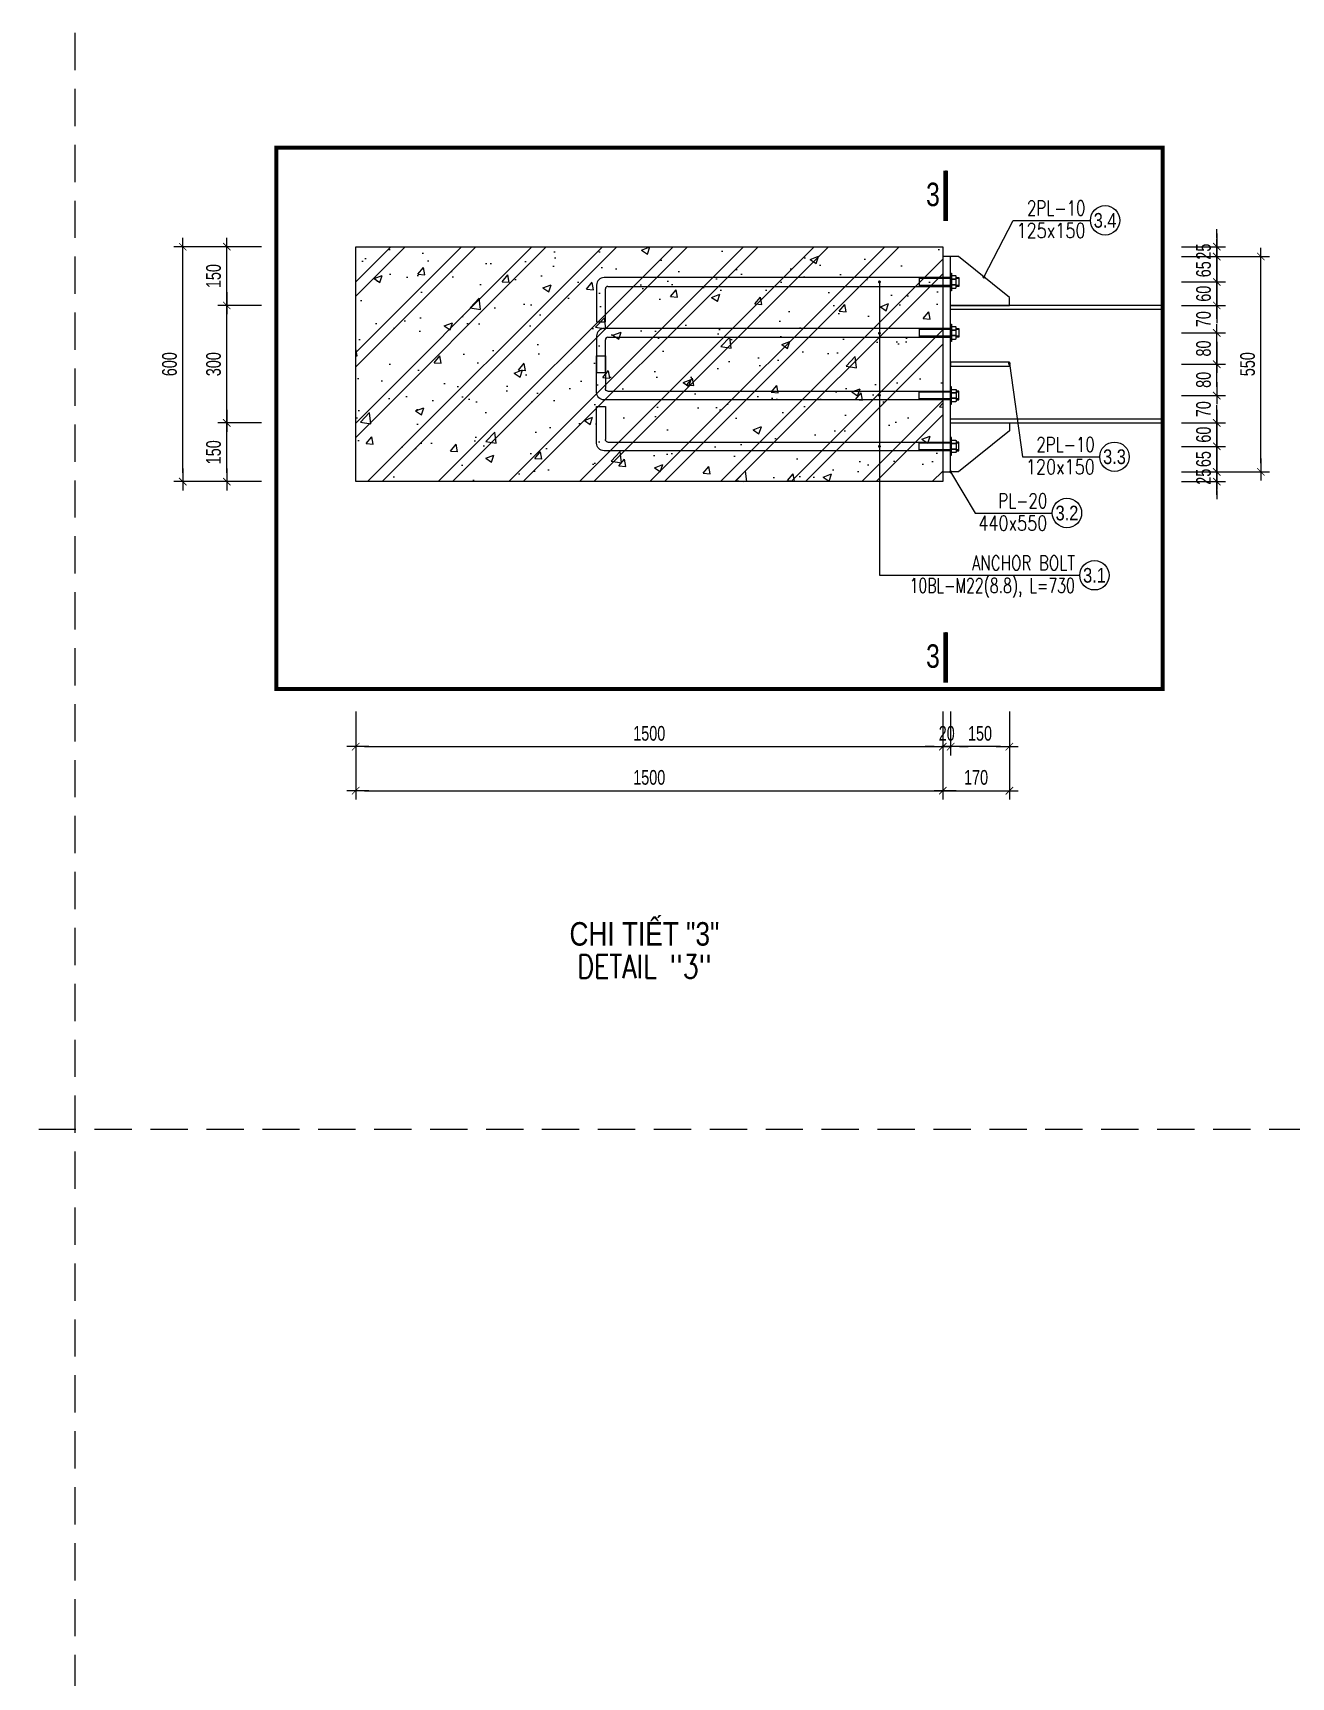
# Model space of a CAD drawing. Header units: millimetres. Extents: x -179076 to 305601, y -18667 to 40015.
# Drawn here: x 279801 to 286230, y 14884 to 23284 of the extents above; entities that cross this region are included whole.
import ezdxf
from ezdxf.enums import TextEntityAlignment as Align

# ---------------------------------------------------------------- set-up
doc = ezdxf.new("R2010")
doc.units = ezdxf.units.MM
doc.header["$LTSCALE"] = 60
doc.linetypes.add('HIDDEN', pattern=[9.525, 6.35, -3.175])
doc.linetypes.add('HIDDEN2', pattern=[4.7625, 3.175, -1.5875])
doc.layers.get('0').update_dxf_attribs({"lineweight": 20})
doc.layers.get('Defpoints').update_dxf_attribs({"color": 151, "lineweight": 9})
for name, color, linetype, lineweight in [('NDC_S-ANNO', 7, 'Continuous', 20), ('NDC_S-BEAM-NAME-VERT', 7, 'Continuous', 20), ('NDC_S-COLS-STEL', 2, 'Continuous', 20), ('NDC_S-CONT', 3, 'Continuous', 20), ('NDC_S-DIMS', 1, 'Continuous', 15), ('NDC_S-HTCH-MAT', 8, 'Continuous', 15), ('NDC_S-LEGN', 1, 'Continuous', 15), ('NDC_S-TITL-EN', 3, 'Continuous', 20), ('NDC_S-TITL-VIE', 6, 'Continuous', 35), ('NDC_S_ANNO', 7, 'Continuous', 20), ('NDC_S_DIM', 1, 'Continuous', 15), ('NDC_S_ENG TITLE', 3, 'Continuous', 20), ('NDC_S_HIDDEN', 8, 'HIDDEN2', 13), ('NDC_S_TEXT SYMBOL', 7, 'Continuous', 20), ('NDC_S_VN TEXT', 7, 'Continuous', 20), ('NDC_S_VN TITLE', 6, 'Continuous', 35)]:
    doc.layers.add(name, color=color, linetype=linetype, lineweight=lineweight)
doc.styles.add('ARIAL', font='arial.ttf', dxfattribs={"width": 0.8})
doc.styles.add('NDC_ANNO', font='', dxfattribs={"width": 0.8})
doc.styles.add('NDC_DIM', font='', dxfattribs={"width": 0.75})
doc.styles.add('NDC_EN TXT', font='romans.shx', dxfattribs={"width": 0.8})
doc.styles.add('NDC_VIE TXT', font='arial.ttf', dxfattribs={"width": 0.8})
doc.styles.get('NDC_ANNO').set_extended_font_data('Dotum')
doc.styles.get('NDC_DIM').set_extended_font_data('Dotum')
doc.dimstyles.new('NDC_dim_30', dxfattribs={"dimscale": 30, "dimtxt": 2.5, "dimasz": 1.5, "dimexe": 1.5, "dimexo": 2.5, "dimgap": 1, "dimtad": 1, "dimdec": 0, "dimzin": 0, "dimdsep": 46, "dimtxsty": 'NDC_DIM', "dimblk": 'DIMMARK', "dimcen": 0.09, "dimdle": 1.2, "dimclrd": 1, "dimclre": 1, "dimclrt": 3, "dimadec": 0, "dimazin": 0, "dimtfac": 1, "dimtdec": 0, "dimtix": 1, "dimtofl": 0, "dimtmove": 0, "dimatfit": 3, "dimfxl": 8, "dimfxlon": 1, "dimtolj": 1, "dimtzin": 0, "dimarcsym": 0})
doc.dimstyles.new('NDC_dim_30(15)', dxfattribs={"dimscale": 30, "dimtxt": 2.5, "dimasz": 1.5, "dimexe": 1.5, "dimexo": 2.5, "dimgap": 1, "dimtad": 1, "dimdec": 0, "dimlfac": 0.5, "dimrnd": 0.001, "dimzin": 0, "dimdsep": 46, "dimtxsty": 'NDC_DIM', "dimblk": 'DIMMARK', "dimcen": 0, "dimdle": 1.2, "dimclrd": 256, "dimclre": 256, "dimclrt": 3, "dimadec": 0, "dimazin": 0, "dimtfac": 1, "dimtdec": 0, "dimtix": 1, "dimtofl": 0, "dimtmove": 2, "dimatfit": 3, "dimfxl": 6, "dimfxlon": 1, "dimtolj": 1, "dimtzin": 0, "dimlwd": -1, "dimlwe": -1, "dimarcsym": 0})

# ---------------------------------------------------------------- blocks, each defined once
blk = doc.blocks.new('*U264')
blk.add_circle((2.5, 0), 2.5)
at = {"layer": 'NDC_S_VN TEXT', "color": 3, "style": 'NDC_EN TXT'}
for tag, width, p in [('DK2', 0.75, (-0.85, 0.85)), ('KC2', 0.8, (-0.85, -2.97))]:
    blk.add_attdef(tag, text='', height=2.5, dxfattribs=dict(at, width=width)).set_placement(p, align=Align.RIGHT)
at = {"layer": 'NDC_S_VN TEXT', "color": 7, "style": 'ARIAL', "width": 0.8}
blk.add_attdef('SH3', text='', height=2.5, dxfattribs=at).set_placement((2.5, 0), align=Align.MIDDLE)
blk = doc.blocks.new('*U654')
for p, q in [((-0.44, 35.17), (-0.44, 0.31)), ((0.25, 35.17), (-0.25, 35.17)), ((0.44, 0.69), (0.44, 35.17)), ((-0.44, 32), (0.44, 32)), ((4, 0.44), (0.69, 0.44)), ((4, -0.44), (4, 0.44)), ((0.31, -0.44), (4, -0.44))]:
    blk.add_line(p, q)
at = {"linetype": 'HIDDEN'}
for p, q in [((-0.34, 36), (-0.34, 35.72)), ((-0.34, 35.17), (-0.34, 32)), ((0.34, 36), (0.34, 35.72)), ((0.34, 35.17), (0.34, 32))]:
    blk.add_line(p, q, dxfattribs=at)
for points in [[(-0.88, 35.25), (0.88, 35.25), (0.88, 35.17), (-0.88, 35.17)], [(-0.44, 35.72), (-0.44, 36), (0.44, 36), (0.44, 35.72)]]:
    blk.add_lwpolyline(points, close=True)
for points in [[(-0.62, 35.25), (-0.28, 35.25), (-0.28, 35.67, 0.414214), (-0.33, 35.72), (-0.57, 35.72, 0.414214), (-0.62, 35.67)], [(-0.28, 35.25), (0.28, 35.25), (0.28, 35.67, 0.414214), (0.23, 35.72), (-0.23, 35.72, 0.414214), (-0.28, 35.67)], [(0.28, 35.25), (0.62, 35.25), (0.62, 35.67, 0.414214), (0.57, 35.72), (0.33, 35.72, 0.414214), (0.28, 35.67)]]:
    blk.add_lwpolyline(points, format="xyb", close=True)
for centre, radius in [((0.31, 0.31), 0.75), ((0.69, 0.69), 0.25)]:
    blk.add_arc(centre, radius, 180, 270)
blk = doc.blocks.new('DIMMARK')
at = {"layer": 'NDC_S_DIM', "color": 1}
blk.add_line((-1.5, 0), (1, 0), dxfattribs=at)
at = {"layer": 'NDC_S_DIM', "color": 2, "const_width": 0.1}
blk.add_lwpolyline([(-0.42, -0.42), (0.42, 0.42)], dxfattribs=at)
blk = doc.blocks.new('*D695')
at = {"layer": 'Defpoints', "color": 0, "transparency": 16777216}
for p in [(281450.4, 19931.2), (284450.4, 19931.2), (284450.4, 19637.1)]:
    blk.add_point(p, dxfattribs=at)
at = {"layer": 'NDC_S-DIMS', "transparency": 16777216}
for p, q in [((281450.4, 19817.1), (281450.4, 19592.1)), ((284450.4, 19817.1), (284450.4, 19592.1)), ((281495.4, 19637.1), (284405.4, 19637.1))]:
    blk.add_line(p, q, dxfattribs=at)
at = {"layer": 'NDC_S-DIMS', "transparency": 16777216, "xscale": 45, "yscale": 45, "zscale": 45, "rotation": 180}
blk.add_blockref('DIMMARK', (281450.4, 19637.1), dxfattribs=at)
at = {"layer": 'NDC_S-DIMS', "transparency": 16777216, "xscale": 45, "yscale": 45, "zscale": 45}
blk.add_blockref('DIMMARK', (284450.4, 19637.1), dxfattribs=at)
at = {"layer": 'NDC_S-DIMS', "color": 3, "transparency": 16777216, "insert": (282950.4, 19704.6), "char_height": 75, "attachment_point": 5, "style": 'NDC_DIM'}
blk.add_mtext('\\A1;1500', dxfattribs=at)
blk = doc.blocks.new('*D696')
at = {"layer": 'Defpoints', "color": 0, "transparency": 16777216}
for p in [(284450.4, 19931.2), (284490.4, 19931.2), (284490.4, 19637.1)]:
    blk.add_point(p, dxfattribs=at)
at = {"layer": 'NDC_S-DIMS', "transparency": 16777216}
for p, q in [((284450.4, 19817.1), (284450.4, 19592.1)), ((284490.4, 19817.1), (284490.4, 19592.1)), ((284405.4, 19637.1), (284360.4, 19637.1)), ((284535.4, 19637.1), (284580.4, 19637.1))]:
    blk.add_line(p, q, dxfattribs=at)
at = {"layer": 'NDC_S-DIMS', "transparency": 16777216, "xscale": 45, "yscale": 45, "zscale": 45}
blk.add_blockref('DIMMARK', (284450.4, 19637.1), dxfattribs=at)
at = {"layer": 'NDC_S-DIMS', "transparency": 16777216, "xscale": 45, "yscale": 45, "zscale": 45, "rotation": 180}
blk.add_blockref('DIMMARK', (284490.4, 19637.1), dxfattribs=at)
at = {"layer": 'NDC_S-DIMS', "color": 3, "transparency": 16777216, "insert": (284470.4, 19704.6), "char_height": 75, "attachment_point": 5, "style": 'NDC_DIM'}
blk.add_mtext('\\A1;20', dxfattribs=at)
blk = doc.blocks.new('Drawing name_symbol')
at = {"layer": 'NDC_S_ENG TITLE', "style": 'NDC_EN TXT', "width": 0.8}
blk.add_attdef('SECTDET1', text='', height=5, dxfattribs=at).set_placement((0, 1.01), align=Align.CENTER)
at = {"layer": 'NDC_S_TEXT SYMBOL', "lineweight": 25, "style": 'NDC_ANNO', "width": 0.8}
blk.add_attdef('SSCALE', text='', height=2.5, dxfattribs=at).set_placement((0, -4), align=Align.CENTER)
at = {"layer": 'NDC_S_VN TITLE', "style": 'NDC_VIE TXT', "width": 0.8}
blk.add_attdef('SECTDET2', text='', height=5, dxfattribs=at).set_placement((0, 7.97), align=Align.CENTER)
blk = doc.blocks.new('*U265')
blk.add_circle((2.5, 0), 2.5)
at = {"layer": 'NDC_S_VN TEXT', "color": 3, "style": 'NDC_EN TXT'}
for tag, width, p in [('DK2', 0.75, (-0.85, 0.85)), ('KC2', 0.8, (-0.85, -2.97))]:
    blk.add_attdef(tag, text='', height=2.5, dxfattribs=dict(at, width=width)).set_placement(p, align=Align.RIGHT)
at = {"layer": 'NDC_S_VN TEXT', "color": 7, "style": 'ARIAL', "width": 0.8}
blk.add_attdef('SH3', text='', height=2.5, dxfattribs=at).set_placement((2.5, 0), align=Align.MIDDLE)
blk = doc.blocks.new('*U266')
blk.add_circle((2.5, 0), 2.5)
at = {"layer": 'NDC_S_VN TEXT', "color": 3, "style": 'NDC_EN TXT'}
for tag, width, p in [('DK2', 0.75, (-0.85, 0.85)), ('KC2', 0.8, (-0.85, -2.97))]:
    blk.add_attdef(tag, text='', height=2.5, dxfattribs=dict(at, width=width)).set_placement(p, align=Align.RIGHT)
at = {"layer": 'NDC_S_VN TEXT', "color": 7, "style": 'ARIAL', "width": 0.8}
blk.add_attdef('SH3', text='', height=2.5, dxfattribs=at).set_placement((2.5, 0), align=Align.MIDDLE)
blk = doc.blocks.new('*U188')
at = {"layer": 'NDC_S_ANNO', "linetype": 'ByBlock', "lineweight": -2}
blk.add_line((0, 4.36), (0, -1), dxfattribs=at)
at = {"layer": 'NDC_S_ANNO', "ltscale": 0.005, "const_width": 0.5}
blk.add_lwpolyline([(0, -1), (0, 4.36)], dxfattribs=at)
at = {"layer": 'NDC_S_TEXT SYMBOL', "linetype": 'ByBlock', "lineweight": -2, "style": 'NDC_ANNO', "width": 0.8}
blk.add_attdef('DETAIL', text='', height=2.5, dxfattribs=at).set_placement((-0.64, 1.82), align=Align.MIDDLE_RIGHT)
blk = doc.blocks.new('*D697')
at = {"layer": 'Defpoints', "color": 0, "transparency": 16777216}
for p in [(284490.4, 19931.2), (284790.4, 19931.2), (284490.4, 19637.1)]:
    blk.add_point(p, dxfattribs=at)
at = {"layer": 'NDC_S-DIMS', "transparency": 16777216}
for p, q in [((284490.4, 19817.1), (284490.4, 19592.1)), ((284790.4, 19817.1), (284790.4, 19592.1)), ((284745.4, 19637.1), (284535.4, 19637.1))]:
    blk.add_line(p, q, dxfattribs=at)
at = {"layer": 'NDC_S-DIMS', "transparency": 16777216, "xscale": 45, "yscale": 45, "zscale": 45, "rotation": 180}
blk.add_blockref('DIMMARK', (284490.4, 19637.1), dxfattribs=at)
at = {"layer": 'NDC_S-DIMS', "transparency": 16777216, "xscale": 45, "yscale": 45, "zscale": 45}
blk.add_blockref('DIMMARK', (284790.4, 19637.1), dxfattribs=at)
at = {"layer": 'NDC_S-DIMS', "color": 3, "transparency": 16777216, "insert": (284640.4, 19704.6), "char_height": 75, "attachment_point": 5, "style": 'NDC_DIM'}
blk.add_mtext('\\A1;150', dxfattribs=at)
blk = doc.blocks.new('*D694')
at = {"layer": 'Defpoints', "color": 0, "transparency": 16777216}
for p in [(280566.9, 22191), (281044.9, 22191), (281044.9, 20991)]:
    blk.add_point(p, dxfattribs=at)
at = {"layer": 'NDC_S-DIMS', "transparency": 16777216}
for p, q in [((280746.9, 22191), (280521.9, 22191)), ((280566.9, 21036), (280566.9, 22146)), ((280746.9, 20991), (280521.9, 20991))]:
    blk.add_line(p, q, dxfattribs=at)
at = {"layer": 'NDC_S-DIMS', "transparency": 16777216, "xscale": 45, "yscale": 45, "zscale": 45}
for p, rotation in [((280566.9, 22191), 90), ((280566.9, 20991), 270)]:
    blk.add_blockref('DIMMARK', p, dxfattribs=dict(at, rotation=rotation))
at = {"layer": 'NDC_S-DIMS', "color": 3, "transparency": 16777216, "insert": (280499.4, 21591), "char_height": 75, "attachment_point": 5, "rotation": 90, "style": 'NDC_DIM'}
blk.add_mtext('\\A1;600', dxfattribs=at)
blk = doc.blocks.new('*D714')
at = {"layer": 'Defpoints', "color": 0, "ltscale": 60, "transparency": 16777216}
for p in [(280791.9, 21291), (281044.9, 21291), (281044.9, 20991)]:
    blk.add_point(p, dxfattribs=at)
at = {"layer": 'NDC_S_DIM', "ltscale": 60, "transparency": 16777216}
for p, q in [((280969.9, 21291), (280746.9, 21291)), ((280791.9, 21036), (280791.9, 21246)), ((280969.9, 20991), (280746.9, 20991))]:
    blk.add_line(p, q, dxfattribs=at)
at = {"layer": 'NDC_S_DIM', "ltscale": 60, "transparency": 16777216, "xscale": 45, "yscale": 45, "zscale": 45}
for p, rotation in [((280791.9, 21291), 90), ((280791.9, 20991), 270)]:
    blk.add_blockref('DIMMARK', p, dxfattribs=dict(at, rotation=rotation))
at = {"layer": 'NDC_S_DIM', "color": 3, "ltscale": 60, "transparency": 16777216, "insert": (280724.4, 21141), "char_height": 75, "attachment_point": 5, "rotation": 90, "style": 'NDC_DIM'}
blk.add_mtext('\\A1;150', dxfattribs=at)
blk = doc.blocks.new('*D715')
at = {"layer": 'Defpoints', "color": 0, "ltscale": 60, "transparency": 16777216}
for p in [(280791.9, 21891), (281044.9, 21891), (281044.9, 21291)]:
    blk.add_point(p, dxfattribs=at)
at = {"layer": 'NDC_S_DIM', "ltscale": 60, "transparency": 16777216}
for p, q in [((280969.9, 21891), (280746.9, 21891)), ((280791.9, 21336), (280791.9, 21846)), ((280969.9, 21291), (280746.9, 21291))]:
    blk.add_line(p, q, dxfattribs=at)
at = {"layer": 'NDC_S_DIM', "ltscale": 60, "transparency": 16777216, "xscale": 45, "yscale": 45, "zscale": 45}
for p, rotation in [((280791.9, 21891), 90), ((280791.9, 21291), 270)]:
    blk.add_blockref('DIMMARK', p, dxfattribs=dict(at, rotation=rotation))
at = {"layer": 'NDC_S_DIM', "color": 3, "ltscale": 60, "transparency": 16777216, "insert": (280724.4, 21591), "char_height": 75, "attachment_point": 5, "rotation": 90, "style": 'NDC_DIM'}
blk.add_mtext('\\A1;300', dxfattribs=at)
blk = doc.blocks.new('*D716')
at = {"layer": 'Defpoints', "color": 0, "ltscale": 60, "transparency": 16777216}
for p in [(280791.9, 22191), (281044.9, 22191), (281044.9, 21891)]:
    blk.add_point(p, dxfattribs=at)
at = {"layer": 'NDC_S_DIM', "ltscale": 60, "transparency": 16777216}
for p, q in [((280969.9, 22191), (280746.9, 22191)), ((280791.9, 21936), (280791.9, 22146)), ((280969.9, 21891), (280746.9, 21891))]:
    blk.add_line(p, q, dxfattribs=at)
at = {"layer": 'NDC_S_DIM', "ltscale": 60, "transparency": 16777216, "xscale": 45, "yscale": 45, "zscale": 45}
for p, rotation in [((280791.9, 22191), 90), ((280791.9, 21891), 270)]:
    blk.add_blockref('DIMMARK', p, dxfattribs=dict(at, rotation=rotation))
at = {"layer": 'NDC_S_DIM', "color": 3, "ltscale": 60, "transparency": 16777216, "insert": (280724.4, 22041), "char_height": 75, "attachment_point": 5, "rotation": 90, "style": 'NDC_DIM'}
blk.add_mtext('\\A1;150', dxfattribs=at)
blk = doc.blocks.new('*D706')
at = {"layer": 'Defpoints', "color": 0, "ltscale": 60, "transparency": 16777216}
for p in [(281450.4, 19931.2), (284450.4, 19931.2), (284450.4, 19412.1)]:
    blk.add_point(p, dxfattribs=at)
at = {"layer": 'NDC_S_DIM', "ltscale": 60, "transparency": 16777216}
for p, q in [((281450.4, 19592.1), (281450.4, 19367.1)), ((284450.4, 19592.1), (284450.4, 19367.1)), ((281495.4, 19412.1), (284405.4, 19412.1))]:
    blk.add_line(p, q, dxfattribs=at)
at = {"layer": 'NDC_S_DIM', "ltscale": 60, "transparency": 16777216, "xscale": 45, "yscale": 45, "zscale": 45, "rotation": 180}
blk.add_blockref('DIMMARK', (281450.4, 19412.1), dxfattribs=at)
at = {"layer": 'NDC_S_DIM', "ltscale": 60, "transparency": 16777216, "xscale": 45, "yscale": 45, "zscale": 45}
blk.add_blockref('DIMMARK', (284450.4, 19412.1), dxfattribs=at)
at = {"layer": 'NDC_S_DIM', "color": 3, "ltscale": 60, "transparency": 16777216, "insert": (282950.4, 19479.6), "char_height": 75, "attachment_point": 5, "style": 'NDC_DIM'}
blk.add_mtext('\\A1;1500', dxfattribs=at)
blk = doc.blocks.new('*D707')
at = {"layer": 'Defpoints', "color": 0, "ltscale": 60, "transparency": 16777216}
for p in [(284450.4, 19931.2), (284790.4, 19931.2), (284790.4, 19412.1)]:
    blk.add_point(p, dxfattribs=at)
at = {"layer": 'NDC_S_DIM', "ltscale": 60, "transparency": 16777216}
for p, q in [((284450.4, 19592.1), (284450.4, 19367.1)), ((284790.4, 19592.1), (284790.4, 19367.1)), ((284495.4, 19412.1), (284745.4, 19412.1))]:
    blk.add_line(p, q, dxfattribs=at)
at = {"layer": 'NDC_S_DIM', "ltscale": 60, "transparency": 16777216, "xscale": 45, "yscale": 45, "zscale": 45, "rotation": 180}
blk.add_blockref('DIMMARK', (284450.4, 19412.1), dxfattribs=at)
at = {"layer": 'NDC_S_DIM', "ltscale": 60, "transparency": 16777216, "xscale": 45, "yscale": 45, "zscale": 45}
blk.add_blockref('DIMMARK', (284790.4, 19412.1), dxfattribs=at)
at = {"layer": 'NDC_S_DIM', "color": 3, "ltscale": 60, "transparency": 16777216, "insert": (284620.4, 19479.6), "char_height": 75, "attachment_point": 5, "style": 'NDC_DIM'}
blk.add_mtext('\\A1;170', dxfattribs=at)
blk = doc.blocks.new('*D726')
at = {"layer": 'Defpoints', "color": 0, "ltscale": 60, "transparency": 16777216}
for p in [(285573.6, 21171), (285850.3, 21171), (285573.6, 21041)]:
    blk.add_point(p, dxfattribs=at)
at = {"layer": 'NDC_S_DIM', "ltscale": 60, "transparency": 16777216}
for p, q in [((285850.3, 21216), (285850.3, 21261)), ((285670.3, 21171), (285895.3, 21171)), ((285670.3, 21041), (285895.3, 21041)), ((285850.3, 20996), (285850.3, 20951))]:
    blk.add_line(p, q, dxfattribs=at)
at = {"layer": 'NDC_S_DIM', "ltscale": 60, "transparency": 16777216, "xscale": 45, "yscale": 45, "zscale": 45}
for p, rotation in [((285850.3, 21171), 270), ((285850.3, 21041), 90)]:
    blk.add_blockref('DIMMARK', p, dxfattribs=dict(at, rotation=rotation))
at = {"layer": 'NDC_S_DIM', "color": 3, "ltscale": 60, "transparency": 16777216, "insert": (285782.8, 21106), "char_height": 75, "attachment_point": 5, "rotation": 90, "style": 'NDC_DIM'}
blk.add_mtext('\\A1;65', dxfattribs=at)
blk = doc.blocks.new('*D727')
at = {"layer": 'Defpoints', "color": 0, "ltscale": 60, "transparency": 16777216}
for p in [(285573.6, 21291), (285850.3, 21291), (285573.6, 21171)]:
    blk.add_point(p, dxfattribs=at)
at = {"layer": 'NDC_S_DIM', "ltscale": 60, "transparency": 16777216}
for p, q in [((285850.3, 21336), (285850.3, 21381)), ((285670.3, 21291), (285895.3, 21291)), ((285670.3, 21171), (285895.3, 21171)), ((285850.3, 21126), (285850.3, 21081))]:
    blk.add_line(p, q, dxfattribs=at)
at = {"layer": 'NDC_S_DIM', "ltscale": 60, "transparency": 16777216, "xscale": 45, "yscale": 45, "zscale": 45}
for p, rotation in [((285850.3, 21291), 270), ((285850.3, 21171), 90)]:
    blk.add_blockref('DIMMARK', p, dxfattribs=dict(at, rotation=rotation))
at = {"layer": 'NDC_S_DIM', "color": 3, "ltscale": 60, "transparency": 16777216, "insert": (285782.8, 21231), "char_height": 75, "attachment_point": 5, "rotation": 90, "style": 'NDC_DIM'}
blk.add_mtext('\\A1;60', dxfattribs=at)
blk = doc.blocks.new('*D728')
at = {"layer": 'Defpoints', "color": 0, "ltscale": 60, "transparency": 16777216}
for p in [(285573.6, 21431), (285850.3, 21431), (285573.6, 21291)]:
    blk.add_point(p, dxfattribs=at)
at = {"layer": 'NDC_S_DIM', "ltscale": 60, "transparency": 16777216}
for p, q in [((285850.3, 21476), (285850.3, 21521)), ((285670.3, 21431), (285895.3, 21431)), ((285670.3, 21291), (285895.3, 21291)), ((285850.3, 21246), (285850.3, 21201))]:
    blk.add_line(p, q, dxfattribs=at)
at = {"layer": 'NDC_S_DIM', "ltscale": 60, "transparency": 16777216, "xscale": 45, "yscale": 45, "zscale": 45}
for p, rotation in [((285850.3, 21431), 270), ((285850.3, 21291), 90)]:
    blk.add_blockref('DIMMARK', p, dxfattribs=dict(at, rotation=rotation))
at = {"layer": 'NDC_S_DIM', "color": 3, "ltscale": 60, "transparency": 16777216, "insert": (285782.8, 21361), "char_height": 75, "attachment_point": 5, "rotation": 90, "style": 'NDC_DIM'}
blk.add_mtext('\\A1;70', dxfattribs=at)
blk = doc.blocks.new('*D729')
at = {"layer": 'Defpoints', "color": 0, "ltscale": 60, "transparency": 16777216}
for p in [(285573.6, 21591), (285850.3, 21591), (285573.6, 21431)]:
    blk.add_point(p, dxfattribs=at)
at = {"layer": 'NDC_S_DIM', "ltscale": 60, "transparency": 16777216}
for p, q in [((285670.3, 21591), (285895.3, 21591)), ((285850.3, 21476), (285850.3, 21546)), ((285670.3, 21431), (285895.3, 21431))]:
    blk.add_line(p, q, dxfattribs=at)
at = {"layer": 'NDC_S_DIM', "ltscale": 60, "transparency": 16777216, "xscale": 45, "yscale": 45, "zscale": 45}
for p, rotation in [((285850.3, 21591), 90), ((285850.3, 21431), 270)]:
    blk.add_blockref('DIMMARK', p, dxfattribs=dict(at, rotation=rotation))
at = {"layer": 'NDC_S_DIM', "color": 3, "ltscale": 60, "transparency": 16777216, "insert": (285782.8, 21511), "char_height": 75, "attachment_point": 5, "rotation": 90, "style": 'NDC_DIM'}
blk.add_mtext('\\A1;80', dxfattribs=at)
blk = doc.blocks.new('*D732')
at = {"layer": 'Defpoints', "color": 0, "ltscale": 60, "transparency": 16777216}
for p in [(285573.6, 21751), (285850.3, 21751), (285573.6, 21591)]:
    blk.add_point(p, dxfattribs=at)
at = {"layer": 'NDC_S_DIM', "ltscale": 60, "transparency": 16777216}
for p, q in [((285670.3, 21751), (285895.3, 21751)), ((285850.3, 21636), (285850.3, 21706)), ((285670.3, 21591), (285895.3, 21591))]:
    blk.add_line(p, q, dxfattribs=at)
at = {"layer": 'NDC_S_DIM', "ltscale": 60, "transparency": 16777216, "xscale": 45, "yscale": 45, "zscale": 45}
for p, rotation in [((285850.3, 21751), 90), ((285850.3, 21591), 270)]:
    blk.add_blockref('DIMMARK', p, dxfattribs=dict(at, rotation=rotation))
at = {"layer": 'NDC_S_DIM', "color": 3, "ltscale": 60, "transparency": 16777216, "insert": (285782.8, 21671), "char_height": 75, "attachment_point": 5, "rotation": 90, "style": 'NDC_DIM'}
blk.add_mtext('\\A1;80', dxfattribs=at)
blk = doc.blocks.new('*D733')
at = {"layer": 'Defpoints', "color": 0, "ltscale": 60, "transparency": 16777216}
for p in [(285573.6, 21891), (285850.3, 21891), (285573.6, 21751)]:
    blk.add_point(p, dxfattribs=at)
at = {"layer": 'NDC_S_DIM', "ltscale": 60, "transparency": 16777216}
for p, q in [((285850.3, 21936), (285850.3, 21981)), ((285670.3, 21891), (285895.3, 21891)), ((285670.3, 21751), (285895.3, 21751)), ((285850.3, 21706), (285850.3, 21661))]:
    blk.add_line(p, q, dxfattribs=at)
at = {"layer": 'NDC_S_DIM', "ltscale": 60, "transparency": 16777216, "xscale": 45, "yscale": 45, "zscale": 45}
for p, rotation in [((285850.3, 21891), 270), ((285850.3, 21751), 90)]:
    blk.add_blockref('DIMMARK', p, dxfattribs=dict(at, rotation=rotation))
at = {"layer": 'NDC_S_DIM', "color": 3, "ltscale": 60, "transparency": 16777216, "insert": (285782.8, 21821), "char_height": 75, "attachment_point": 5, "rotation": 90, "style": 'NDC_DIM'}
blk.add_mtext('\\A1;70', dxfattribs=at)
blk = doc.blocks.new('*D734')
at = {"layer": 'Defpoints', "color": 0, "ltscale": 60, "transparency": 16777216}
for p in [(285573.6, 22011), (285850.3, 22011), (285573.6, 21891)]:
    blk.add_point(p, dxfattribs=at)
at = {"layer": 'NDC_S_DIM', "ltscale": 60, "transparency": 16777216}
for p, q in [((285850.3, 22056), (285850.3, 22101)), ((285670.3, 22011), (285895.3, 22011)), ((285670.3, 21891), (285895.3, 21891)), ((285850.3, 21846), (285850.3, 21801))]:
    blk.add_line(p, q, dxfattribs=at)
at = {"layer": 'NDC_S_DIM', "ltscale": 60, "transparency": 16777216, "xscale": 45, "yscale": 45, "zscale": 45}
for p, rotation in [((285850.3, 22011), 270), ((285850.3, 21891), 90)]:
    blk.add_blockref('DIMMARK', p, dxfattribs=dict(at, rotation=rotation))
at = {"layer": 'NDC_S_DIM', "color": 3, "ltscale": 60, "transparency": 16777216, "insert": (285782.8, 21951), "char_height": 75, "attachment_point": 5, "rotation": 90, "style": 'NDC_DIM'}
blk.add_mtext('\\A1;60', dxfattribs=at)
blk = doc.blocks.new('*D735')
at = {"layer": 'Defpoints', "color": 0, "ltscale": 60, "transparency": 16777216}
for p in [(285572.2, 22141), (285850.3, 22141), (285572.2, 22011)]:
    blk.add_point(p, dxfattribs=at)
at = {"layer": 'NDC_S_DIM', "ltscale": 60, "transparency": 16777216}
for p, q in [((285850.3, 22186), (285850.3, 22231)), ((285670.3, 22141), (285895.3, 22141)), ((285670.3, 22011), (285895.3, 22011)), ((285850.3, 21966), (285850.3, 21921))]:
    blk.add_line(p, q, dxfattribs=at)
at = {"layer": 'NDC_S_DIM', "ltscale": 60, "transparency": 16777216, "xscale": 45, "yscale": 45, "zscale": 45}
for p, rotation in [((285850.3, 22141), 270), ((285850.3, 22011), 90)]:
    blk.add_blockref('DIMMARK', p, dxfattribs=dict(at, rotation=rotation))
at = {"layer": 'NDC_S_DIM', "color": 3, "ltscale": 60, "transparency": 16777216, "insert": (285782.8, 22076), "char_height": 75, "attachment_point": 5, "rotation": 90, "style": 'NDC_DIM'}
blk.add_mtext('\\A1;65', dxfattribs=at)
blk = doc.blocks.new('*D736')
at = {"layer": 'Defpoints', "color": 0, "ltscale": 60, "transparency": 16777216}
for p in [(285573.6, 22141), (286075.3, 22141), (285573.6, 21041)]:
    blk.add_point(p, dxfattribs=at)
at = {"layer": 'NDC_S_DIM', "ltscale": 60, "transparency": 16777216}
for p, q in [((285895.3, 22141), (286120.3, 22141)), ((286075.3, 21086), (286075.3, 22096)), ((285895.3, 21041), (286120.3, 21041))]:
    blk.add_line(p, q, dxfattribs=at)
at = {"layer": 'NDC_S_DIM', "ltscale": 60, "transparency": 16777216, "xscale": 45, "yscale": 45, "zscale": 45}
for p, rotation in [((286075.3, 22141), 90), ((286075.3, 21041), 270)]:
    blk.add_blockref('DIMMARK', p, dxfattribs=dict(at, rotation=rotation))
at = {"layer": 'NDC_S_DIM', "color": 3, "ltscale": 60, "transparency": 16777216, "insert": (286007.8, 21591), "char_height": 75, "attachment_point": 5, "rotation": 90, "style": 'NDC_DIM'}
blk.add_mtext('\\A1;550', dxfattribs=at)
blk = doc.blocks.new('*D724')
at = {"layer": 'Defpoints', "color": 0, "ltscale": 60, "transparency": 16777216}
for p in [(285572.2, 22191), (285572.2, 22141), (285850.3, 22141)]:
    blk.add_point(p, dxfattribs=at)
at = {"layer": 'NDC_S_DIM', "ltscale": 60, "transparency": 16777216}
for p, q in [((285850.3, 22236), (285850.3, 22281)), ((285670.3, 22191), (285895.3, 22191)), ((285670.3, 22141), (285895.3, 22141)), ((285850.3, 22096), (285850.3, 22051))]:
    blk.add_line(p, q, dxfattribs=at)
at = {"layer": 'NDC_S_DIM', "ltscale": 60, "transparency": 16777216, "xscale": 45, "yscale": 45, "zscale": 45}
for p, rotation in [((285850.3, 22191), 270), ((285850.3, 22141), 90)]:
    blk.add_blockref('DIMMARK', p, dxfattribs=dict(at, rotation=rotation))
at = {"layer": 'NDC_S_DIM', "color": 3, "ltscale": 60, "transparency": 16777216, "insert": (285782.8, 22166), "char_height": 75, "attachment_point": 5, "rotation": 90, "style": 'NDC_DIM'}
blk.add_mtext('\\A1;25', dxfattribs=at)
blk = doc.blocks.new('*D725')
at = {"layer": 'Defpoints', "color": 0, "ltscale": 60, "transparency": 16777216}
for p in [(285572.2, 21041), (285572.2, 20991), (285850.3, 20991)]:
    blk.add_point(p, dxfattribs=at)
at = {"layer": 'NDC_S_DIM', "ltscale": 60, "transparency": 16777216}
for p, q in [((285850.3, 21086), (285850.3, 21131)), ((285670.3, 21041), (285895.3, 21041)), ((285670.3, 20991), (285895.3, 20991)), ((285850.3, 20946), (285850.3, 20901))]:
    blk.add_line(p, q, dxfattribs=at)
at = {"layer": 'NDC_S_DIM', "ltscale": 60, "transparency": 16777216, "xscale": 45, "yscale": 45, "zscale": 45}
for p, rotation in [((285850.3, 21041), 270), ((285850.3, 20991), 90)]:
    blk.add_blockref('DIMMARK', p, dxfattribs=dict(at, rotation=rotation))
at = {"layer": 'NDC_S_DIM', "color": 3, "ltscale": 60, "transparency": 16777216, "insert": (285782.8, 21016), "char_height": 75, "attachment_point": 5, "rotation": 90, "style": 'NDC_DIM'}
blk.add_mtext('\\A1;25', dxfattribs=at)

msp = doc.modelspace()

# ---------------------------------------------------------------- hatches: boundary and pattern name
at = {"layer": 'NDC_S-HTCH-MAT', "ltscale": 60}
h = msp.add_hatch(dxfattribs=at)
h.set_pattern_fill('BT-01', color=256, scale=60, pattern_type=2)
h.set_pattern_definition([(50, (11041.95, 6e-10), (430.3561, -37.6513), [45, -495]), (355, (11041.95, 6e-10), (-83.2508, 451.3153), [36, -396]), (100.4514, (11077.8, -3.14), (347.1056, 413.6637), [38.2441, -420.6853]), (46.1842, (11041.95, 120), (640.3446, -99.3114), [67.5, -742.5]), (96.6356, (11095.3, 111.7), (560.7976, 584.4707), [57.3662, -631.0278]), (351.1842, (11041.95, 120), (560.7972, 584.4712), [54, -594]), (21, (11101.95, 90), (358.14423, -241.57133), [45, -495]), (326, (11101.95, 90), (145.9892, 435.09), [36, -396]), (71.4514, (11131.8, 69.87), (504.1336, 193.5183), [38.2441, -420.6853]), (37.5, (11041.95, 6e-10), (7.29591, 199.73631), [0, -391.2, 0, -402, 0, -397.5]), (7.5, (11041.95, 6e-10), (157.84172, 236.64703), [0, -229.2, 0, -382.2, 0, -151.5]), (327.5, (10908.15, 6e-10), (320.29346, -13.53292), [0, -150, 0, -468, 0, -621]), (317.5, (10848.15, 6e-10), (349.9117, 60.063), [0, -195, 0, -310.8, 0, -441]), (45, (11041.95, 6e-10), (-180.31223, 180.31223), []), (45, (11041.95, 73.5), (-180.31223, 180.31223), [])])
h.paths.add_polyline_path([(281450.4, 22191), (284450.4, 22191), (284450.4, 21791), (284450.4, 20991), (281450.4, 20991)])

# ---------------------------------------------------------------- linework, layer by layer
at = {"layer": 'NDC_S-ANNO', "linetype": 'HIDDEN2', "ltscale": 2, "const_width": 20}
msp.add_lwpolyline([(281044.9, 22697.2), (285573.6, 22697.2), (285573.6, 19931.2), (281044.9, 19931.2)], close=True, dxfattribs=at)
at = {"layer": 'NDC_S-COLS-STEL'}
for points in [[(284450.4, 22141), (284450.4, 21041), (284490.4, 21041), (284490.4, 22141)], [(284490.4, 21581), (284790.4, 21581), (284790.4, 21601), (284490.4, 21601)]]:
    msp.add_lwpolyline(points, close=True, dxfattribs=at)
for points in [[(284490.4, 21891), (284790.4, 21891), (284790.4, 21931), (284530.4, 22141), (284490.4, 22141)], [(284490.4, 21291), (284790.4, 21291), (284790.4, 21251), (284530.4, 21041), (284490.4, 21041)]]:
    msp.add_lwpolyline(points, dxfattribs=at)
at = {"layer": 'NDC_S-CONT'}
msp.add_lwpolyline([(281450.4, 22191), (284450.4, 22191), (284450.4, 21791), (284450.4, 21791), (284450.4, 20991), (281450.4, 20991)], close=True, dxfattribs=at)
for points in [[(285573.6, 21891), (284490.4, 21891)], [(285573.6, 21871), (284490.4, 21871)], [(284490.4, 21311), (285573.6, 21311)], [(284490.4, 21291), (285573.6, 21291)]]:
    msp.add_lwpolyline(points, dxfattribs=at)
at = {"layer": 'NDC_S_HIDDEN'}
for p, q in [((280016.2, 23283.6), (280016.2, 6483.6)), ((269257.9, 17683.6), (290774.6, 17683.6))]:
    msp.add_line(p, q, dxfattribs=at)

# ---------------------------------------------------------------- block references
at = {"layer": 'NDC_S-ANNO'}
ref = msp.add_blockref('Drawing name_symbol', (282925.7, 18429.3), dxfattribs=dict(at, xscale=23.99999999999998, yscale=23.99999999999998, zscale=23.99999999999998, rotation=8.197610616546171e-08))
ref.add_attrib('SECTDET1', 'DETAIL "3"', dxfattribs={"layer": 'NDC_S-TITL-EN', "height": 120, "rotation": 360, "style": 'NDC_EN TXT', "width": 0.8}).set_placement((282925.7, 18453.6), align=Align.CENTER)
ref.add_attrib('SECTDET2', 'CHI TIẾT "3"', dxfattribs={"layer": 'NDC_S-TITL-VIE', "height": 120, "rotation": 360, "style": 'NDC_VIE TXT', "width": 0.8}).set_placement((282925.7, 18620.6), align=Align.CENTER)
at = {"layer": 'NDC_S-BEAM-NAME-VERT', "yscale": 50.79999999999997}
for p, xscale, zscale, rotation in [((282703.9, 22011), 50.79999999999997, 50.79999999999997, 269.9999993433381), ((282703.9, 21751), 50.79999999999997, 50.79999999999997, 269.9999993433381), ((282703.9, 21431), -50.79999999999997, 50.79999999999997, 270.0000006566619), ((282703.9, 21171), -50.79999999999997, 50.79999999999996, 270.0000006566619)]:
    msp.add_blockref('*U654', p, dxfattribs=dict(at, xscale=xscale, zscale=zscale, rotation=rotation))
at = {"layer": 'NDC_S-DIMS', "xscale": 30, "yscale": 30, "zscale": 30, "rotation": 8.197610150064809e-08}
for name, p, values in [('*U266', (285204.7, 22325.9), {'SH3': '3.4', 'DK2': '2PL-10', 'KC2': '125x150'}), ('*U266', (285252.6, 21118.3), {'SH3': '3.3', 'DK2': '2PL-10', 'KC2': '120x150'}), ('*U265', (285009.7, 20830.7), {'SH3': '3.2', 'DK2': 'PL-20', 'KC2': '440x550'})]:
    msp.add_blockref(name, p, dxfattribs=at).add_auto_attribs(values)
at = {"layer": 'NDC_S-DIMS'}
ref = msp.add_blockref('*U264', (285150.3, 20512.5), dxfattribs=dict(at, xscale=30, yscale=30, zscale=30, rotation=8.197610150064809e-08))
ref.add_attrib('SH3', '3.1', dxfattribs={"layer": 'NDC_S_VN TEXT', "color": 7, "height": 75, "rotation": 0, "style": 'ARIAL', "width": 0.8}).set_placement((285225.3, 20512.5), align=Align.MIDDLE)
ref.add_attrib('DK2', 'ANCHOR BOLT', dxfattribs={"layer": 'NDC_S_VN TEXT', "color": 3, "height": 75, "style": 'NDC_EN TXT', "width": 0.75}).set_placement((285124.8, 20537.9), align=Align.RIGHT)
ref.add_attrib('KC2', '10BL-M22(8.8), L=730', dxfattribs={"layer": 'NDC_S_VN TEXT', "color": 3, "height": 75, "style": 'NDC_EN TXT', "width": 0.7}).set_placement((285124.8, 20423.3), align=Align.RIGHT)
at = {"layer": 'NDC_S-LEGN', "xscale": 47.99999999999999, "yscale": 47.99999999999999, "zscale": 47.99999999999999}
for p in [(284465.6, 22371), (284465.6, 20012.5)]:
    msp.add_blockref('*U188', p, dxfattribs=at).add_auto_attribs({'DETAIL': '3'})

# ---------------------------------------------------------------- dimensions: what is measured, and where the dimension line sits
at = {"layer": 'NDC_S-DIMS'}
dim = msp.add_linear_dim(base=(280566.9, 22191), p1=(281044.9, 20991), p2=(281044.9, 22191), angle=90, dimstyle='NDC_dim_30(15)', dxfattribs=at)
dim.commit()
dim.dimension.update_dxf_attribs({"geometry": '*D694', "text_midpoint": (280499.4, 21591)})
for base, p1, p2, picture, middle in [((284450.4, 19637.1), (281450.4, 19931.2), (284450.4, 19931.2), '*D695', (282950.4, 19704.6)), ((284490.4, 19637.1), (284450.4, 19931.2), (284490.4, 19931.2), '*D696', (284470.4, 19704.6)), ((284490.4, 19637.1), (284790.4, 19931.2), (284490.4, 19931.2), '*D697', (284640.4, 19704.6))]:
    dim = msp.add_linear_dim(base=base, p1=p1, p2=p2, dimstyle='NDC_dim_30(15)', dxfattribs=at)
    dim.commit()
    dim.dimension.update_dxf_attribs({"geometry": picture, "text_midpoint": middle})
at = {"layer": 'NDC_S_DIM', "ltscale": 60}
for base, p1, p2, picture, middle in [((285850.3, 22141), (285572.2, 22191), (285572.2, 22141), '*D724', (285782.8, 22166)), ((280791.9, 22191), (281044.9, 21891), (281044.9, 22191), '*D716', (280724.4, 22041)), ((285850.3, 22141), (285572.2, 22011), (285572.2, 22141), '*D735', (285782.8, 22076)), ((286075.3, 22141), (285573.6, 21041), (285573.6, 22141), '*D736', (286007.8, 21591)), ((285850.3, 22011), (285573.6, 21891), (285573.6, 22011), '*D734', (285782.8, 21951)), ((280791.9, 21891), (281044.9, 21291), (281044.9, 21891), '*D715', (280724.4, 21591)), ((285850.3, 21891), (285573.6, 21751), (285573.6, 21891), '*D733', (285782.8, 21821)), ((285850.3, 21751), (285573.6, 21591), (285573.6, 21751), '*D732', (285782.8, 21671)), ((285850.3, 21591), (285573.6, 21431), (285573.6, 21591), '*D729', (285782.8, 21511)), ((285850.3, 21431), (285573.6, 21291), (285573.6, 21431), '*D728', (285782.8, 21361)), ((285850.3, 21291), (285573.6, 21171), (285573.6, 21291), '*D727', (285782.8, 21231)), ((280791.9, 21291), (281044.9, 20991), (281044.9, 21291), '*D714', (280724.4, 21141)), ((285850.3, 21171), (285573.6, 21041), (285573.6, 21171), '*D726', (285782.8, 21106)), ((285850.3, 20991), (285572.2, 21041), (285572.2, 20991), '*D725', (285782.8, 21016))]:
    dim = msp.add_linear_dim(base=base, p1=p1, p2=p2, angle=90, dimstyle='NDC_dim_30(15)', dxfattribs=at)
    dim.commit()
    dim.dimension.update_dxf_attribs({"geometry": picture, "text_midpoint": middle})
for base, p1, p2, picture, middle in [((284450.4, 19412.1), (281450.4, 19931.2), (284450.4, 19931.2), '*D706', (282950.4, 19479.6)), ((284790.4, 19412.1), (284450.4, 19931.2), (284790.4, 19931.2), '*D707', (284620.4, 19479.6))]:
    dim = msp.add_linear_dim(base=base, p1=p1, p2=p2, dimstyle='NDC_dim_30(15)', dxfattribs=at)
    dim.commit()
    dim.dimension.update_dxf_attribs({"geometry": picture, "text_midpoint": middle})

# ---------------------------------------------------------------- leaders
at = {"layer": 'NDC_S-DIMS'}
for points in [[(284660.4, 22036), (284810.1, 22325.9), (285204.7, 22325.9)], [(284126.6, 22011.3), (284126.6, 20512.5), (285150.3, 20512.5)], [(284126.6, 21749), (284126.6, 20512.5), (285150.3, 20512.5)], [(284790.4, 21594.3), (284857.9, 21118.3), (285252.6, 21118.3)], [(284126.6, 21432.4), (284126.6, 20512.5), (285150.3, 20512.5)], [(284126.6, 21171), (284126.6, 20512.5), (285150.3, 20512.5)], [(284490.4, 21041), (284615.1, 20830.7), (285009.7, 20830.7)]]:
    msp.add_leader(points, dimstyle='NDC_dim_30', override={"dimasz": 2, "dimldrblk": 'DotSmall'}, dxfattribs=at)

doc.saveas('drawing.dxf')
